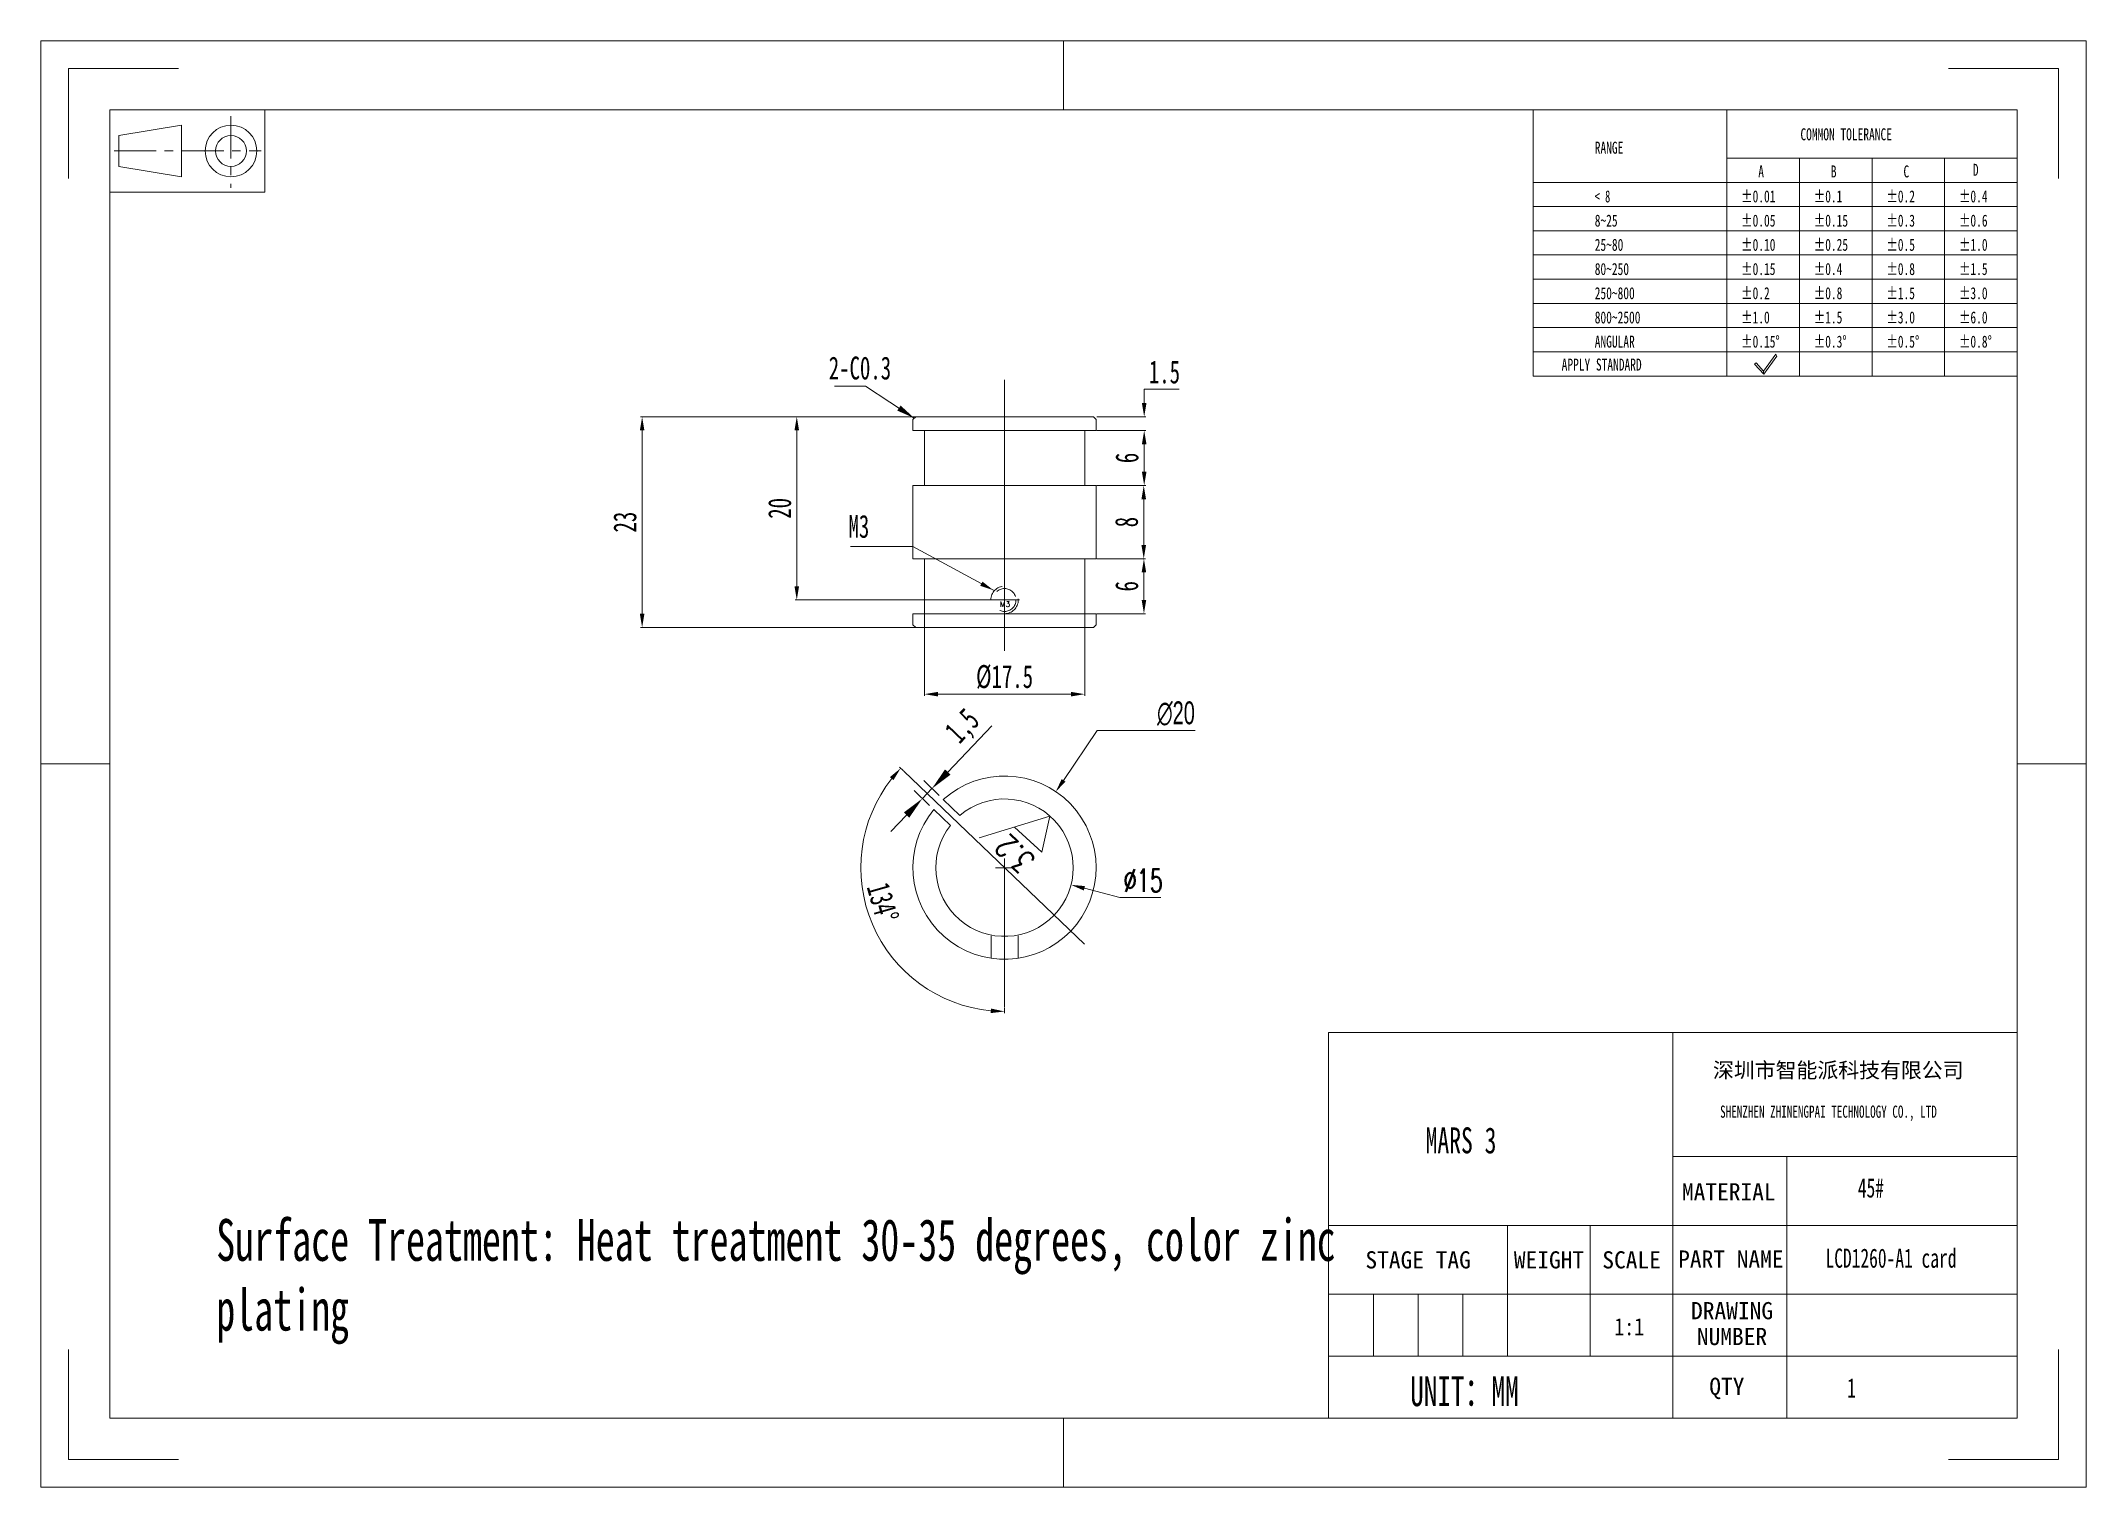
# Model space of a CAD drawing. Header units: millimetres. Extents: x 3724 to 3947, y -242 to -84.
import ezdxf
from ezdxf.enums import TextEntityAlignment as Align

# ---------------------------------------------------------------- set-up
doc = ezdxf.new("R2010")
doc.units = ezdxf.units.MM
doc.header["$LTSCALE"] = 16.334999
doc.header["$PDSIZE"] = 0.1
for name, pattern in [('CENTER', [0.6, 0.375, -0.075, 0.075, -0.075]), ('CENTERX2', [20.32, 12.7, -2.54, 2.54, -2.54]), ('HIDDEN', [0.2, 0.1, -0.1]), ('JIS_02_1.0', [2, 1, -1]), ('点画线', [18, 12, -2, 2, -2])]:
    doc.linetypes.add(name, pattern=pattern)
doc.layers.get('0').update_dxf_attribs({"lineweight": 18})
for name, color, linetype, lineweight in [('DEFAULT_1', 7, 'CENTER', 18), ('dim', 82, 'Continuous', 9), ('screw', 33, 'Continuous', 13), ('中心线层', 1, '点画线', 18), ('尺寸线层', 3, 'Continuous', 18), ('标注层', 3, 'Continuous', 13)]:
    doc.layers.add(name, color=color, linetype=linetype, lineweight=lineweight)
doc.styles.add('SLDTEXTSTYLE4', font='', dxfattribs={"width": 0.7})
doc.styles.add('SLDTEXTSTYLE5', font='', dxfattribs={"width": 0.633333})
doc.styles.get("Standard").update_dxf_attribs({"font": 'simfang.ttf', "width": 0.667})
doc.styles.add('TEXTSTYLE_2', font='')
doc.styles.add('TEXTSTYLE_3', font='')
doc.styles.add('TXT', font='txt.shx', dxfattribs={"bigfont": 'gbcbig.shx'})
doc.styles.add('TXT08', font='txt.shx', dxfattribs={"width": 0.8, "bigfont": 'gbcbig.shx'})
doc.styles.get('SLDTEXTSTYLE4').set_extended_font_data('宋体')
doc.styles.get('SLDTEXTSTYLE5').set_extended_font_data('宋体')
doc.styles.get('TEXTSTYLE_2').set_extended_font_data('宋体')
doc.styles.get('TEXTSTYLE_3').set_extended_font_data('宋体')
doc.dimstyles.new('1-1', dxfattribs={"dimtxt": 2.5, "dimasz": 1.5, "dimexe": 0.18, "dimexo": 0.0625, "dimgap": 0.6, "dimtad": 1, "dimtoh": 1, "dimdec": 1, "dimdsep": 46, "dimtxsty": 'Standard', "dimcen": 1, "dimclrd": 256, "dimclre": 256, "dimclrt": 256, "dimadec": 0, "dimazin": 0, "dimtfac": 1, "dimtdec": 1, "dimtofl": 0, "dimtmove": 0, "dimatfit": 3, "dimldrblk": '_FILLED', "dimfxl": 1, "dimtolj": 1, "dimlwd": -1, "dimlwe": -1, "dimarcsym": 0})
doc.dimstyles.new('4', dxfattribs={"dimtxt": 2, "dimasz": 2, "dimexe": 0.5, "dimexo": 0.5, "dimgap": 0.5, "dimtad": 1, "dimzin": 12, "dimdsep": 46, "dimtxsty": 'Standard', "dimcen": 1, "dimclrd": 3, "dimclre": 3, "dimclrt": 1, "dimazin": 3, "dimtfac": 1, "dimtofl": 0, "dimtmove": 0, "dimatfit": 3, "dimfxl": 1, "dimtolj": 1, "dimtzin": 0, "dimlwd": 9, "dimlwe": 9, "dimarcsym": 0})
doc.dimstyles.new('ISO-25', dxfattribs={"dimtxt": 2.5, "dimasz": 2.5, "dimexe": 1.25, "dimexo": 0.625, "dimtad": 1, "dimtxsty": 'Standard', "dimcen": 2.5, "dimadec": 0, "dimazin": 0, "dimtfac": 1, "dimtmove": 0, "dimatfit": 3, "dimfxl": 1, "dimarcsym": 0})

# ---------------------------------------------------------------- blocks, each defined once
blk = doc.blocks.new('96_1')
at = {"color": 7, "linetype": 'Continuous'}
for p, q in [((-11.25, 6), (-11.25, -6)), ((11.25, -6), (11.25, 6)), ((-9.93, 2.25), (-0.82, 3.75)), ((-0.82, 0), (-0.82, 3.75)), ((-9.93, 0), (-9.93, 2.25)), ((-9.93, 0), (-9.93, -2.25)), ((-0.82, 0), (-0.82, -3.75)), ((-9.93, -2.25), (-0.82, -3.75)), ((-11.25, -6), (11.25, -6))]:
    blk.add_line(p, q, dxfattribs=at)
for radius in [3.75, 2.25]:
    blk.add_circle((6.34, 0), radius, dxfattribs=at)
at = {"layer": 'DEFAULT_1', "color": 1, "linetype": 'CENTER'}
for p, q in [((6.34, 5.05), (6.34, -5.36)), ((-10.64, 0), (10.74, 0))]:
    blk.add_line(p, q, dxfattribs=at)
blk = doc.blocks.new('*D52')
at = {"layer": 'Defpoints', "color": 0, "transparency": 16777216}
for p in [(3834.35, -166.44), (3823.16, -183.01)]:
    blk.add_point(p, dxfattribs=at)
at = {"layer": '标注层', "transparency": 16777216}
for p, q in [((3838.86, -159.76), (3835.19, -165.2)), ((3849.57, -159.76), (3838.86, -159.76)), ((3828.76, -175.73), (3828.76, -173.73)), ((3827.76, -174.73), (3829.76, -174.73))]:
    blk.add_line(p, q, dxfattribs=at)
blk.add_solid([(3834.99, -165.06), (3835.4, -165.34), (3834.35, -166.44)], dxfattribs=at)
at = {"layer": '标注层', "transparency": 16777216, "insert": (3847.47, -157.91), "char_height": 2.5, "attachment_point": 5}
blk.add_mtext('\\A1;{\\fGulim|b0|i0|c129|p0;∅20} ', dxfattribs=at)
blk = doc.blocks.new('_FILLED')
at = {"color": 0, "linetype": 'ByBlock'}
blk.add_solid([(0, 0), (-1, 0.17), (-1, -0.17)], dxfattribs=at)
blk = doc.blocks.new('*D53')
at = {"layer": 'Defpoints', "color": 0, "transparency": 16777216}
for p in [(3838.76, -125.51), (3838.76, -127.01), (3844, -125.51)]:
    blk.add_point(p, dxfattribs=at)
at = {"layer": '标注层', "transparency": 16777216}
for p, q in [((3844, -124.01), (3844, -122.51)), ((3844, -122.51), (3847.83, -122.51)), ((3838.82, -125.51), (3844.18, -125.51)), ((3838.82, -127.01), (3844.18, -127.01)), ((3844, -128.51), (3844, -130.01))]:
    blk.add_line(p, q, dxfattribs=at)
for points in [[(3843.75, -124.01), (3844.25, -124.01), (3844, -125.51)], [(3843.75, -128.51), (3844.25, -128.51), (3844, -127.01)]]:
    blk.add_solid(points, dxfattribs=at)
at = {"layer": '标注层', "transparency": 16777216, "insert": (3846.21, -120.64), "char_height": 2.5, "attachment_point": 5}
blk.add_mtext('\\A1;1.5', dxfattribs=at)
blk = doc.blocks.new('*D54')
at = {"layer": 'Defpoints', "color": 0, "transparency": 16777216}
for p in [(3806.08, -125.51), (3818.76, -125.51), (3828.76, -145.51)]:
    blk.add_point(p, dxfattribs=at)
at = {"layer": '标注层', "transparency": 16777216}
for p, q in [((3818.69, -125.51), (3805.9, -125.51)), ((3806.08, -144.01), (3806.08, -127.01)), ((3828.69, -145.51), (3805.9, -145.51))]:
    blk.add_line(p, q, dxfattribs=at)
for points in [[(3805.83, -127.01), (3806.33, -127.01), (3806.08, -125.51)], [(3805.83, -144.01), (3806.33, -144.01), (3806.08, -145.51)]]:
    blk.add_solid(points, dxfattribs=at)
at = {"layer": '标注层', "transparency": 16777216, "insert": (3804.22, -135.51), "char_height": 2.5, "attachment_point": 5, "rotation": 90}
blk.add_mtext('\\A1;20', dxfattribs=at)
blk = doc.blocks.new('screw_m3_g')
at = {"layer": 'screw', "color": 1, "linetype": 'CENTER', "ltscale": 1.524}
for p, q in [((-1.65, 0), (1.65, 0)), ((0, -1.65), (0, 1.65))]:
    blk.add_line(p, q, dxfattribs=at)
at = {"layer": 'screw', "color": 33, "linetype": 'HIDDEN', "ltscale": 1.524}
blk.add_circle((0, 0), 1.25, dxfattribs=at)
at = {"layer": 'screw', "color": 92, "linetype": 'HIDDEN', "ltscale": 1.524}
blk.add_arc((0, 0), 1.5, 270, 180, dxfattribs=at)
at = {"layer": 'screw', "color": 6, "style": 'TXT'}
blk.add_text('M3', height=0.6, dxfattribs=at).set_placement((-0.51, -0.75))
blk = doc.blocks.new('*D57')
at = {"layer": 'Defpoints', "color": 0, "transparency": 16777216}
for p in [(3789.2, -125.51), (3819.06, -125.51), (3820.34, -148.51)]:
    blk.add_point(p, dxfattribs=at)
at = {"layer": '标注层', "transparency": 16777216}
for p, q in [((3818.99, -125.51), (3789.02, -125.51)), ((3789.2, -147.01), (3789.2, -127.01)), ((3820.28, -148.51), (3789.02, -148.51))]:
    blk.add_line(p, q, dxfattribs=at)
for points in [[(3788.95, -127.01), (3789.45, -127.01), (3789.2, -125.51)], [(3788.95, -147.01), (3789.45, -147.01), (3789.2, -148.51)]]:
    blk.add_solid(points, dxfattribs=at)
at = {"layer": '标注层', "transparency": 16777216, "insert": (3787.33, -137.01), "char_height": 2.5, "attachment_point": 5, "rotation": 90}
blk.add_mtext('\\A1;23', dxfattribs=at)
blk = doc.blocks.new('*D58')
at = {"layer": 'Defpoints', "color": 0, "transparency": 16777216}
for p in [(3838.76, -141.01), (3843.97, -141.01), (3838.76, -147.01)]:
    blk.add_point(p, dxfattribs=at)
at = {"layer": '标注层', "transparency": 16777216}
for p, q in [((3838.82, -141.01), (3844.15, -141.01)), ((3843.97, -145.51), (3843.97, -142.51)), ((3838.82, -147.01), (3844.15, -147.01))]:
    blk.add_line(p, q, dxfattribs=at)
for points in [[(3843.72, -142.51), (3844.22, -142.51), (3843.97, -141.01)], [(3843.72, -145.51), (3844.22, -145.51), (3843.97, -147.01)]]:
    blk.add_solid(points, dxfattribs=at)
at = {"layer": '标注层', "transparency": 16777216, "insert": (3842.1, -144.01), "char_height": 2.5, "attachment_point": 5, "rotation": 90}
blk.add_mtext('\\A1;6', dxfattribs=at)
blk = doc.blocks.new('*D59')
at = {"layer": 'Defpoints', "color": 0, "transparency": 16777216}
for p in [(3838.82, -127.01), (3844, -127.01), (3838.76, -133.01)]:
    blk.add_point(p, dxfattribs=at)
at = {"layer": '标注层', "transparency": 16777216}
for p, q in [((3838.88, -127.01), (3844.18, -127.01)), ((3844, -131.51), (3844, -128.51)), ((3838.82, -133.01), (3844.18, -133.01))]:
    blk.add_line(p, q, dxfattribs=at)
for points in [[(3843.75, -128.51), (3844.25, -128.51), (3844, -127.01)], [(3843.75, -131.51), (3844.25, -131.51), (3844, -133.01)]]:
    blk.add_solid(points, dxfattribs=at)
at = {"layer": '标注层', "transparency": 16777216, "insert": (3842.13, -130.01), "char_height": 2.5, "attachment_point": 5, "rotation": 90}
blk.add_mtext('\\A1;6', dxfattribs=at)
blk = doc.blocks.new('*D55')
at = {"layer": 'Defpoints', "color": 0, "transparency": 16777216}
for p in [(3838.82, -133.01), (3843.95, -133.01), (3838.76, -141.01)]:
    blk.add_point(p, dxfattribs=at)
at = {"layer": '标注层', "transparency": 16777216}
for p, q in [((3838.88, -133.01), (3844.13, -133.01)), ((3843.95, -139.51), (3843.95, -134.51)), ((3838.82, -141.01), (3844.13, -141.01))]:
    blk.add_line(p, q, dxfattribs=at)
for points in [[(3843.7, -134.51), (3844.2, -134.51), (3843.95, -133.01)], [(3843.7, -139.51), (3844.2, -139.51), (3843.95, -141.01)]]:
    blk.add_solid(points, dxfattribs=at)
at = {"layer": '标注层', "transparency": 16777216, "insert": (3842.08, -137.01), "char_height": 2.5, "attachment_point": 5, "rotation": 90}
blk.add_mtext('\\A1;8', dxfattribs=at)
blk = doc.blocks.new('*D60')
at = {"layer": 'Defpoints', "color": 0, "transparency": 16777216}
for p in [(3820.01, -147.01), (3837.51, -145.8), (3820.01, -155.79)]:
    blk.add_point(p, dxfattribs=at)
at = {"layer": '标注层', "transparency": 16777216}
for p, q in [((3820.01, -147.07), (3820.01, -155.97)), ((3837.51, -145.86), (3837.51, -155.97)), ((3836.01, -155.79), (3821.51, -155.79))]:
    blk.add_line(p, q, dxfattribs=at)
for points in [[(3821.51, -155.54), (3821.51, -156.04), (3820.01, -155.79)], [(3836.01, -155.54), (3836.01, -156.04), (3837.51, -155.79)]]:
    blk.add_solid(points, dxfattribs=at)
at = {"layer": '标注层', "transparency": 16777216, "insert": (3828.76, -153.92), "char_height": 2.5, "attachment_point": 5}
blk.add_mtext('\\A1;%%C17.5', dxfattribs=at)
blk = doc.blocks.new('*D61')
at = {"layer": 'Defpoints', "color": 0, "transparency": 16777216}
for p in [(3817.75, -164.19), (3828.76, -174.73), (3837.49, -183.09), (3817.74, -185.9), (3828.76, -189.96)]:
    blk.add_point(p, dxfattribs=at)
at = {"layer": '标注层', "transparency": 16777216}
for p, q in [((3817.71, -164.15), (3817.29, -163.75)), ((3828.76, -190.02), (3828.76, -190.6))]:
    blk.add_line(p, q, dxfattribs=at)
blk.add_arc((3828.76, -174.73), 15.69, 141.7236, 264.521, dxfattribs=at)
for points in [[(3816.25, -164.84), (3816.63, -165.17), (3817.42, -163.87)], [(3827.27, -190.1), (3827.25, -190.6), (3828.76, -190.42)]]:
    blk.add_solid(points, dxfattribs=at)
at = {"layer": '标注层', "transparency": 16777216, "insert": (3815.46, -178.53), "char_height": 2.5, "attachment_point": 5, "rotation": 285.9558}
blk.add_mtext('\\A1;134°', dxfattribs=at)
blk = doc.blocks.new('*D62')
at = {"color": 0, "lineweight": -2, "transparency": 16777216}
for p, q in [((3822.56, -164.29), (3827.38, -159.25)), ((3820.58, -167.94), (3818.89, -166.32)), ((3819.79, -167.18), (3820.83, -166.1)), ((3821.62, -166.86), (3819.93, -165.23)), ((3818.06, -168.99), (3816.33, -170.79))]:
    blk.add_line(p, q, dxfattribs=at)
at = {"color": 0, "transparency": 16777216}
for points in [[(3822.26, -164), (3822.86, -164.58), (3820.83, -166.1)], [(3817.76, -168.7), (3818.36, -169.27), (3819.79, -167.18)]]:
    blk.add_solid(points, dxfattribs=at)
at = {"layer": 'Defpoints', "color": 0, "transparency": 16777216}
for p in [(3820.83, -166.1), (3822.07, -167.29), (3821.04, -168.37)]:
    blk.add_point(p, dxfattribs=at)
at = {"color": 0, "transparency": 16777216, "insert": (3824.34, -159.44), "char_height": 2.5, "attachment_point": 5, "rotation": 46.2447}
blk.add_mtext('1,5', dxfattribs=at)
blk = doc.blocks.new('*D56')
at = {"layer": 'Defpoints', "color": 0, "transparency": 16777216}
for p in [(3821.5, -172.85), (3836.02, -176.6)]:
    blk.add_point(p, dxfattribs=at)
at = {"layer": '标注层', "transparency": 16777216}
for p, q in [((3828.76, -175.73), (3828.76, -173.73)), ((3827.76, -174.73), (3829.76, -174.73)), ((3841.34, -177.98), (3837.47, -176.98)), ((3845.83, -177.98), (3841.34, -177.98))]:
    blk.add_line(p, q, dxfattribs=at)
blk.add_solid([(3837.53, -176.74), (3837.41, -177.22), (3836.02, -176.6)], dxfattribs=at)
at = {"layer": '标注层', "transparency": 16777216, "insert": (3843.89, -176.13), "char_height": 2.5, "attachment_point": 5}
blk.add_mtext('\\A1;{\\Ftxt,gbcbig|c134;∅15}', dxfattribs=at)

msp = doc.modelspace()

# ---------------------------------------------------------------- linework, layer by layer
at = {"color": 7, "linetype": 'Continuous'}
for p, q in [((3723.575, -242.333), (3723.575, -84.492)), ((3723.575, -84.492), (3946.808, -84.492)), ((3835.191, -92.008), (3835.191, -84.492)), ((3946.808, -242.333), (3946.808, -84.492)), ((3726.582, -99.524), (3726.582, -87.498)), ((3726.582, -87.498), (3738.608, -87.498)), ((3931.775, -87.498), (3943.801, -87.498)), ((3943.801, -99.524), (3943.801, -87.498)), ((3731.091, -234.816), (3731.091, -92.008)), ((3731.091, -92.008), (3939.291, -92.008)), ((3939.291, -234.816), (3939.291, -92.008)), ((3723.575, -163.412), (3731.091, -163.412)), ((3939.291, -163.412), (3946.808, -163.412)), ((3726.582, -239.326), (3726.582, -227.3)), ((3943.801, -239.326), (3943.801, -227.3)), ((3731.091, -234.816), (3939.291, -234.816)), ((3835.191, -242.333), (3835.191, -234.816)), ((3726.582, -239.326), (3738.608, -239.326)), ((3931.775, -239.326), (3943.801, -239.326)), ((3723.575, -242.333), (3946.808, -242.333))]:
    msp.add_line(p, q, dxfattribs=at)
for p, q in [((3886.457, -92.008), (3886.457, -121.066)), ((3907.591, -92.008), (3907.591, -121.066)), ((3907.591, -97.291), (3939.291, -97.291)), ((3915.516, -97.291), (3915.516, -121.066)), ((3923.441, -97.291), (3923.441, -121.066)), ((3931.366, -97.291), (3931.366, -121.066)), ((3886.457, -99.933), (3939.291, -99.933)), ((3886.457, -102.575), (3939.291, -102.575)), ((3886.457, -105.216), (3939.291, -105.216)), ((3886.457, -107.858), (3939.291, -107.858)), ((3886.457, -110.5), (3939.291, -110.5)), ((3886.457, -113.141), (3939.291, -113.141)), ((3886.457, -115.783), (3939.291, -115.783)), ((3886.457, -118.425), (3939.291, -118.425)), ((3910.782, -119.635), (3910.625, -119.777)), ((3910.625, -119.777), (3911.615, -120.876)), ((3911.599, -120.542), (3910.782, -119.635)), ((3912.959, -118.698), (3911.599, -120.542)), ((3911.615, -120.876), (3911.599, -120.542)), ((3911.599, -120.542), (3911.615, -120.876)), ((3911.615, -120.876), (3913.065, -118.909)), ((3913.065, -118.909), (3912.959, -118.698)), ((3886.457, -121.066), (3939.291, -121.066)), ((3818.756, -127.012), (3838.756, -127.012)), ((3820.006, -127.012), (3820.006, -133.012)), ((3837.506, -127.012), (3837.506, -133.012)), ((3818.756, -133.012), (3838.756, -133.012)), ((3818.756, -141.012), (3838.756, -141.012)), ((3820.006, -141.012), (3820.006, -147.012)), ((3837.506, -141.012), (3837.506, -147.012)), ((3818.756, -147.012), (3838.756, -147.012)), ((3823.885, -169.024), (3822.072, -167.288)), ((3821.035, -168.372), (3822.848, -170.107))]:
    msp.add_line(p, q)
at = {"color": 1, "linetype": 'JIS_02_1.0'}
for p, q in [((3827.28, -184.617), (3827.28, -182.182)), ((3830.256, -184.613), (3830.256, -182.177))]:
    msp.add_line(p, q, dxfattribs=at)
at = {"color": 2, "linetype": 'Continuous'}
for p, q in [((3864.129, -213.771), (3864.129, -192.725)), ((3864.129, -213.771), (3864.129, -192.725)), ((3864.129, -192.725), (3901.71, -192.725)), ((3901.71, -221.287), (3901.71, -192.725)), ((3901.71, -206.255), (3901.71, -192.725)), ((3901.71, -192.725), (3939.291, -192.725)), ((3901.71, -213.771), (3901.71, -192.725)), ((3939.291, -206.255), (3939.291, -192.725)), ((3901.71, -206.255), (3939.291, -206.255)), ((3914.129, -206.255), (3914.129, -234.816)), ((3939.291, -221.287), (3939.291, -206.255)), ((3864.129, -234.816), (3864.129, -213.771)), ((3864.129, -213.771), (3901.71, -213.771)), ((3864.129, -221.287), (3864.129, -213.771)), ((3864.129, -213.771), (3883.671, -213.771)), ((3883.671, -221.287), (3883.671, -213.771)), ((3883.671, -221.287), (3883.671, -213.771)), ((3883.671, -213.771), (3901.71, -213.771)), ((3892.691, -221.287), (3892.691, -213.771)), ((3901.71, -213.771), (3939.291, -213.771)), ((3901.71, -221.287), (3901.71, -213.771)), ((3864.129, -228.052), (3864.129, -221.287)), ((3864.129, -221.287), (3883.671, -221.287)), ((3864.129, -221.287), (3883.671, -221.287)), ((3864.129, -221.287), (3883.671, -221.287)), ((3864.129, -221.287), (3864.129, -228.052)), ((3869.014, -221.287), (3869.014, -228.052)), ((3873.9, -221.287), (3873.9, -228.052)), ((3878.786, -221.287), (3878.786, -228.052)), ((3883.671, -228.052), (3883.671, -221.287)), ((3883.671, -228.052), (3883.671, -221.287)), ((3883.671, -221.287), (3901.71, -221.287)), ((3883.671, -221.287), (3901.71, -221.287)), ((3883.671, -221.287), (3883.671, -228.052)), ((3892.691, -228.052), (3892.691, -221.287)), ((3901.71, -234.816), (3901.71, -221.287)), ((3901.71, -221.287), (3939.291, -221.287)), ((3901.71, -221.287), (3939.291, -221.287)), ((3901.71, -228.052), (3901.71, -221.287)), ((3939.291, -234.816), (3939.291, -221.287)), ((3864.129, -234.816), (3864.129, -228.052)), ((3864.129, -228.052), (3901.71, -228.052)), ((3864.129, -228.052), (3883.671, -228.052)), ((3864.129, -228.052), (3883.671, -228.052)), ((3883.671, -228.052), (3901.71, -228.052)), ((3901.71, -234.816), (3901.71, -228.052)), ((3901.71, -228.052), (3939.291, -228.052)), ((3803.999, -234.816), (3822.038, -234.816)), ((3822.038, -234.816), (3834.064, -234.816)), ((3834.064, -234.816), (3852.103, -234.816)), ((3852.103, -234.816), (3864.129, -234.816)), ((3864.129, -234.816), (3901.71, -234.816)), ((3901.71, -234.816), (3939.291, -234.816))]:
    msp.add_line(p, q, dxfattribs=at)
for points in [[(3818.756, -127.012), (3818.756, -125.812), (3819.056, -125.512), (3838.456, -125.512), (3838.756, -125.812), (3838.756, -127.012)], [(3818.756, -141.012), (3818.756, -133.012)], [(3838.756, -133.012), (3838.756, -141.012)], [(3838.756, -147.012), (3838.756, -148.212), (3838.456, -148.512), (3819.056, -148.512), (3818.756, -148.212), (3818.756, -147.012)]]:
    msp.add_lwpolyline(points)
for radius, start, end in [(10, 140.54588, 131.94343), (7.5, 141.98383, 130.50549)]:
    msp.add_arc((3828.756, -174.726), radius, start, end)
at = {"layer": 'dim', "color": 4}
for p, q in [((3833.703, -169.089), (3825.984, -171.488)), ((3833.703, -169.089), (3832.812, -173.031)), ((3832.812, -173.031), (3829.844, -170.289))]:
    msp.add_line(p, q, dxfattribs=at)
at = {"layer": '中心线层', "color": 1}
for p, q in [((3828.756, -121.501), (3828.756, -151.058)), ((3828.756, -174.726), (3828.756, -189.959))]:
    msp.add_line(p, q, dxfattribs=at)
at = {"layer": '中心线层'}
msp.add_line((3837.487, -183.086), (3817.754, -164.192), dxfattribs=at)

# ---------------------------------------------------------------- block references
at = {"color": 2, "linetype": 'Continuous', "xscale": 0.7516246610169818, "yscale": 0.7516246610169818, "zscale": 0.7516246610169818}
msp.add_blockref('96_1', (3739.555, -96.506), dxfattribs=at)
at = {"layer": 'screw', "color": 1}
msp.add_blockref('screw_m3_g', (3828.756, -145.512), dxfattribs=at)

# ---------------------------------------------------------------- texts
at = {"attachment_point": 1}
for s, insert, char_height, width, style in [('RANGE', (3893.177, -95.49), 1.3102, 12.868, 'SLDTEXTSTYLE4'), ('COMMON TOLERANCE', (3915.63, -94.031), 1.31016, 43.13269, 'SLDTEXTSTYLE4'), ('A', (3911.022, -98.082), 1.31, 1.89292, 'SLDTEXTSTYLE4'), ('B', (3918.947, -98.082), 1.31, 1.86265, 'SLDTEXTSTYLE4'), ('C', (3926.873, -98.082), 1.31, 1.88467, 'SLDTEXTSTYLE4'), ('D', (3934.447, -97.905), 1.31, 1.86265, 'SLDTEXTSTYLE4'), ('< 8', (3893.177, -100.806), 1.3102, 6.28798, 'SLDTEXTSTYLE5'), ('%%P0.01', (3909.158, -100.806), 1.3102, 9.17295, 'SLDTEXTSTYLE4'), ('%%P0.1', (3917.083, -100.806), 1.3102, 6.87834, 'SLDTEXTSTYLE4'), ('%%P0.2', (3925.009, -100.806), 1.3102, 7.8248, 'SLDTEXTSTYLE4'), ('%%P0.4', (3932.934, -100.806), 1.3102, 7.79453, 'SLDTEXTSTYLE4'), ('8~25', (3893.177, -103.448), 1.3102, 10.14693, 'SLDTEXTSTYLE4'), ('%%P0.05', (3909.158, -103.448), 1.3102, 10.11941, 'SLDTEXTSTYLE4'), ('%%P0.15', (3917.083, -103.448), 1.3102, 9.65994, 'SLDTEXTSTYLE4'), ('%%P0.3', (3925.009, -103.448), 1.3102, 7.8248, 'SLDTEXTSTYLE4'), ('%%P0.6', (3932.934, -103.448), 1.3102, 7.8248, 'SLDTEXTSTYLE4'), ('25~80', (3893.177, -106.09), 1.3102, 12.44154, 'SLDTEXTSTYLE4'), ('%%P0.10', (3909.158, -106.09), 1.3102, 9.20322, 'SLDTEXTSTYLE4'), ('%%P0.25', (3917.083, -106.09), 1.3102, 10.57613, 'SLDTEXTSTYLE4'), ('%%P0.5', (3925.009, -106.09), 1.3102, 7.8248, 'SLDTEXTSTYLE4'), ('%%P1.0', (3932.934, -106.09), 1.3102, 6.9086, 'SLDTEXTSTYLE4'), ('80~250', (3893.177, -108.731), 1.3102, 14.73615, 'SLDTEXTSTYLE4'), ('%%P0.15', (3909.158, -108.731), 1.3102, 9.65994, 'SLDTEXTSTYLE4'), ('%%P0.4', (3917.083, -108.731), 1.3102, 7.79453, 'SLDTEXTSTYLE4'), ('%%P0.8', (3925.009, -108.731), 1.3102, 7.8248, 'SLDTEXTSTYLE4'), ('%%P1.5', (3932.934, -108.731), 1.3102, 7.36533, 'SLDTEXTSTYLE4'), ('250~800', (3893.177, -111.373), 1.3102, 17.03077, 'SLDTEXTSTYLE4'), ('%%P0.2', (3909.158, -111.373), 1.3102, 7.8248, 'SLDTEXTSTYLE4'), ('%%P0.8', (3917.083, -111.373), 1.3102, 7.8248, 'SLDTEXTSTYLE4'), ('%%P1.5', (3925.009, -111.373), 1.3102, 7.36533, 'SLDTEXTSTYLE4'), ('%%P3.0', (3932.934, -111.373), 1.3102, 7.8248, 'SLDTEXTSTYLE4'), ('800~2500', (3893.177, -114.015), 1.3102, 19.32538, 'SLDTEXTSTYLE4'), ('%%P1.0', (3909.158, -114.015), 1.3102, 6.9086, 'SLDTEXTSTYLE4'), ('%%P1.5', (3917.083, -114.015), 1.3102, 7.36533, 'SLDTEXTSTYLE4'), ('%%P3.0', (3925.009, -114.015), 1.3102, 7.8248, 'SLDTEXTSTYLE4'), ('%%P6.0', (3932.934, -114.015), 1.3102, 7.8248, 'SLDTEXTSTYLE4'), ('ANGULAR', (3893.177, -116.657), 1.3102, 18.40093, 'SLDTEXTSTYLE4'), ('%%P0.15%%D', (3909.158, -116.657), 1.3102, 11.50609, 'SLDTEXTSTYLE4'), ('%%P0.3%%D', (3917.083, -116.657), 1.3102, 9.67095, 'SLDTEXTSTYLE4'), ('%%P0.5%%D', (3925.009, -116.657), 1.3102, 9.67095, 'SLDTEXTSTYLE4'), ('%%P0.8%%D', (3932.934, -116.657), 1.3102, 9.67095, 'SLDTEXTSTYLE4'), ('APPLY STANDARD', (3889.564, -119.164), 1.31016, 37.66028, 'SLDTEXTSTYLE4')]:
    msp.add_mtext(s, dxfattribs=dict(at, insert=insert, char_height=char_height, width=width, style=style))
at = {"color": 7, "linetype": 'Continuous', "insert": (3919.757, -195.99), "char_height": 1.67061, "width": 39.63646, "attachment_point": 2, "style": 'TEXTSTYLE_2'}
msp.add_mtext('深圳市智能派科技有限公司', dxfattribs=at)
at = {"color": 7, "linetype": 'Continuous', "attachment_point": 2, "line_spacing_factor": 0.9, "style": 'TEXTSTYLE_3'}
for s, insert, char_height, width in [('MATERIAL\\P ', (3907.806, -209.163), 1.8791, 27.16283), ('PART NAME', (3908.036, -216.504), 1.8791, 15.74328), ('STAGE TAG ', (3873.9, -216.59), 1.8791, 22.7249), ('WEIGHT', (3888.181, -216.59), 1.8791, 8.2576), ('SCALE', (3897.2, -216.59), 1.8791, 8.2576), ('DRAWING NUMBER', (3908.161, -222.136), 1.87906, 15.74328), ('QTY', (3907.598, -230.391), 1.8791, 20.97411)]:
    msp.add_mtext(s, dxfattribs=dict(at, insert=insert, char_height=char_height, width=width))
at = {"insert": (3895.308, -225.794), "char_height": 1.87906, "width": 4.50411, "attachment_point": 7}
msp.add_mtext('{\\W0.85;1:1}', dxfattribs=at)
at = {"layer": 'dim', "color": 6, "style": 'TXT08', "width": 0.8}
msp.add_text('3.2', height=2.5, rotation=137.26536, dxfattribs=at).set_placement((3829.863, -173.245), align=Align.MIDDLE)
at = {"layer": '尺寸线层', "attachment_point": 1}
for s, insert, char_height, width in [('SHENZHEN ZHINENGPAI TECHNOLOGY CO., LTD', (3906.861, -200.688), 1.33649, 37.81547), ('MARS 3', (3874.718, -203.069), 2.8391, 23.17022), ('Surface Treatment: Heat treatment 30-35 degrees, color zinc plating ', (3742.718, -213.074), 4.56394, 124.23817), ('UNIT：MM', (3873.035, -230.232), 3.26, 12.63631)]:
    msp.add_mtext(s, dxfattribs=dict(at, insert=insert, char_height=char_height, width=width))
at = {"layer": '尺寸线层', "linetype": 'CENTERX2', "char_height": 2.1, "attachment_point": 1}
for s, insert, width in [('45#', (3921.89, -208.627), 5.9035), ('LCD1260-A1 card', (3918.363, -216.292), 26.5684)]:
    msp.add_mtext(s, dxfattribs=dict(at, insert=insert, width=width))
at = {"layer": '尺寸线层', "ltscale": 0.2, "insert": (3920.721, -230.456), "char_height": 2.129, "width": 12.77085, "attachment_point": 1}
msp.add_mtext('1\\P\\P', dxfattribs=at)
at = {"layer": '标注层', "color": 1, "insert": (3809.57, -118.94), "char_height": 2.5, "width": 5.66787, "attachment_point": 1}
msp.add_mtext('{\\C256;2-C0.3}', dxfattribs=at)
at = {"layer": '标注层', "insert": (3811.723, -136.222), "char_height": 2.5, "width": 11.74133, "attachment_point": 1}
msp.add_mtext('M3', dxfattribs=at)

# ---------------------------------------------------------------- dimensions: what is measured, and where the dimension line sits
at = {"color": 3}
dim = msp.add_aligned_dim(p1=(3821.035, -168.372), p2=(3822.072, -167.288), distance=1.723, dimstyle='ISO-25', dxfattribs=at)
dim.commit()
dim.dimension.update_dxf_attribs({"geometry": '*D62', "text_midpoint": (3824.341, -159.437)})
at = {"layer": '标注层', "color": 1}
for base, p1, p2, picture, middle in [((3843.996, -125.512), (3838.756, -127.012), (3838.756, -125.512), '*D53', (3846.211, -120.641)), ((3789.199, -125.512), (3820.343, -148.512), (3819.056, -125.512), '*D57', (3787.335, -137.012)), ((3806.083, -125.512), (3828.756, -145.512), (3818.756, -125.512), '*D54', (3804.219, -135.512)), ((3843.996, -127.012), (3838.756, -133.012), (3838.819, -127.012), '*D59', (3842.132, -130.012)), ((3843.946, -133.012), (3838.756, -141.012), (3838.819, -133.012), '*D55', (3842.081, -137.012)), ((3843.969, -141.012), (3838.756, -147.012), (3838.756, -141.012), '*D58', (3842.105, -144.012))]:
    dim = msp.add_linear_dim(base=base, p1=p1, p2=p2, angle=90, dimstyle='1-1', dxfattribs=at)
    dim.commit()
    dim.dimension.update_dxf_attribs({"geometry": picture, "text_midpoint": middle})
at = {"layer": '标注层'}
dim = msp.add_linear_dim(base=(3820.006, -155.792), p1=(3837.506, -145.801), p2=(3820.006, -147.012), text='%%C<>', dimstyle='1-1', dxfattribs=at)
dim.commit()
dim.dimension.update_dxf_attribs({"geometry": '*D60', "text_midpoint": (3828.756, -153.92)})
dim = msp.add_diameter_dim_2p(p1=(3823.159, -183.013), p2=(3834.354, -166.44), text='{\\fGulim|b0|i0|c129|p0;<>} ', dimstyle='1-1', dxfattribs=at)
dim.commit()
dim.dimension.update_dxf_attribs({"geometry": '*D52', "text_midpoint": (3847.466, -159.763), "dimtype": 163})
dim = msp.add_angular_dim_2l(base=(3817.741, -185.902), line1=((3837.487, -183.086), (3817.754, -164.192)), line2=((3828.756, -174.726), (3828.756, -189.959)), dimstyle='1-1', dxfattribs=at)
dim.commit()
dim.dimension.update_dxf_attribs({"geometry": '*D61', "text_midpoint": (3813.669, -179.04), "dimtype": 162})
dim = msp.add_diameter_dim_2p(p1=(3821.495, -172.849), p2=(3836.017, -176.604), text='{\\Ftxt,gbcbig|c134;<>}', dimstyle='1-1', dxfattribs=at)
dim.commit()
dim.dimension.update_dxf_attribs({"geometry": '*D56', "text_midpoint": (3843.888, -176.131)})

# ---------------------------------------------------------------- leaders
at = {"layer": '标注层', "color": 1}
msp.add_leader([(3818.906, -125.662), (3813.565, -122.168), (3810.182, -122.168)], dimstyle='4', override={"dimgap": 0.5, "dimtad": 0}, dxfattribs=at)
msp.add_leader([(3827.546, -144.451), (3818.756, -139.674), (3811.929, -139.674)], dimstyle='1-1', dxfattribs=at)

doc.saveas('drawing.dxf')
